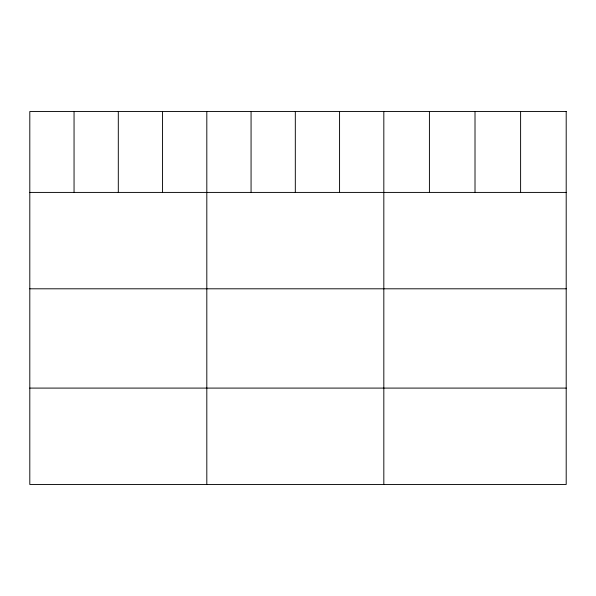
<?xml version="1.0" encoding="UTF-8"?>
<svg xmlns="http://www.w3.org/2000/svg" width="596" height="596" viewBox="0 0 596 596"><rect width="100%" height="100%" fill="white"/><g stroke="black" fill="none" stroke-linecap="round" stroke-linejoin="round"><path stroke-width="0.89" d="M29.8 192.419L566.2 192.419M29.8 288.799L566.2 288.799M29.8 388.093L566.2 388.093M520.606 111.526L520.606 192.419M475.012 111.526L475.012 192.419M429.418 111.526L429.418 192.419M383.824 111.526L383.824 484.473M339.571 111.526L339.571 192.419M295.318 111.526L295.318 192.419M251.065 111.526L251.065 192.419M206.812 111.526L206.812 484.473M162.559 111.526L162.559 192.419M118.306 111.526L118.306 192.419M74.053 111.526L74.053 192.419M566.2 111.526L29.8 111.526L29.8 484.473L566.2 484.473L566.2 111.526"/></g></svg>
